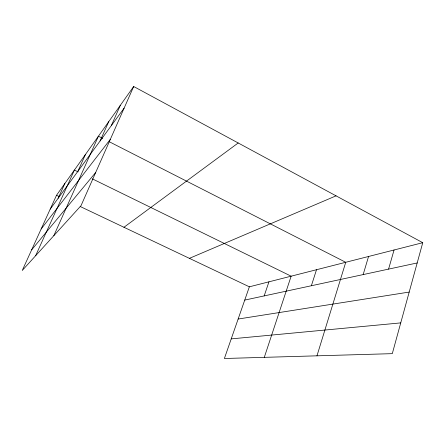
<?xml version="1.0" encoding="UTF-8"?>
<svg xmlns="http://www.w3.org/2000/svg" width="445" height="445" viewBox="0 0 445 445"><rect width="100%" height="100%" fill="white"/><g stroke="black" fill="none" stroke-linecap="round" stroke-linejoin="round"><path stroke-width="0.67" d="M422.75 242.692L392.295 353.653L224.391 358.498L249.361 286.814L422.75 242.692L133.678 86.502L56.526 195.26L22.25 270.465L81.012 205.696L133.678 86.502M388.574 269.114L394.059 249.995M363.165 274.587L368.555 256.481M316.962 355.828L345.737 262.289L109.498 141.855M311.372 285.746L316.501 269.731M264.297 357.346L291.147 276.184L92.282 178.823M264.163 295.914L268.952 281.83M111.306 125.64L120.35 105.287M100.114 140.937L108.697 121.719M53.823 235.666L98.417 136.203L102.728 138.401M77.842 171.375L85.457 154.476M35.622 255.73L74.398 170.068L78.098 171.881M58.134 198.303L64.848 183.524M50.19 209.167L124.127 108.124M41.146 229.008L110.349 139.307M31.645 249.845L95.697 172.465M123.955 227.278L238.197 142.973M189.409 258.35L336.058 195.85M244.733 300.097L417.188 262.951M238.136 319.037L409.2 292.065M231.222 338.89L400.739 322.892M56.526 195.26L59.636 196.74M80.167 206.486L249.361 286.814"/></g></svg>
